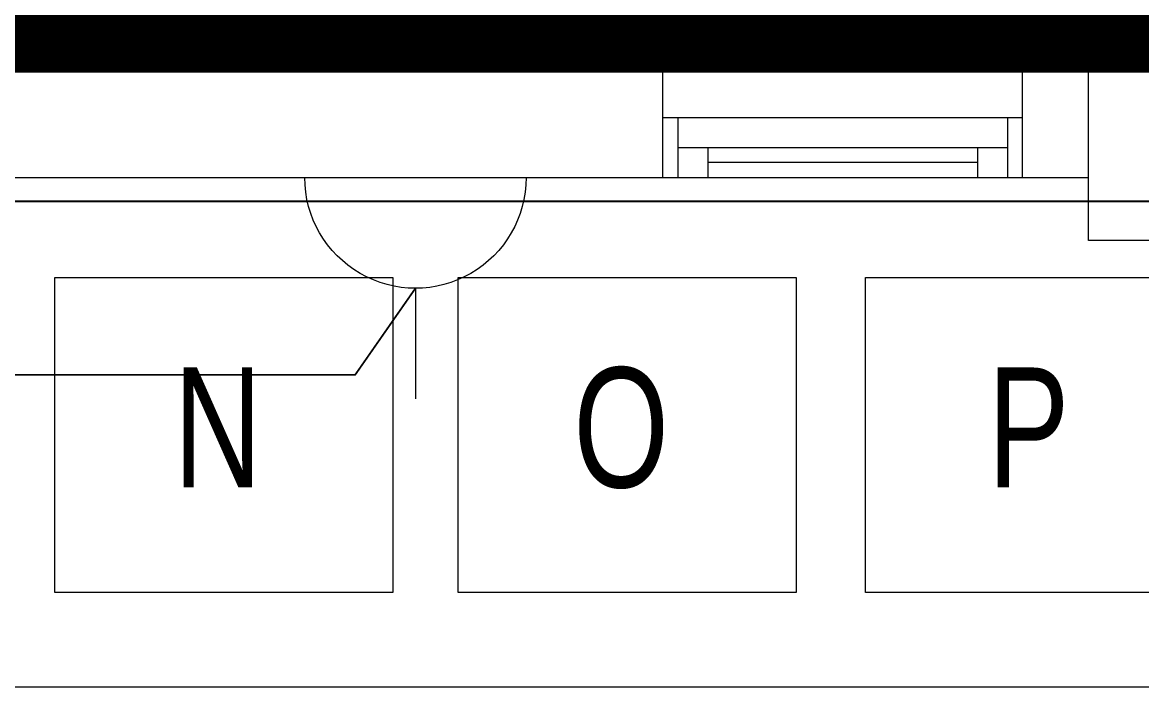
# Model space of a CAD drawing. Header units: metres. Extents: x 75097 to 220695, y -1557923 to -1361206.
# Drawn here: x 200570 to 202437, y -1456067 to -1454939 of the extents above; entities that cross this region are included whole.
import ezdxf

# ---------------------------------------------------------------- set-up
doc = ezdxf.new("R2010")
doc.units = ezdxf.units.M
doc.linetypes.add('DASHED2', pattern=[0.375, 0.25, -0.125])
doc.layers.get('0').update_dxf_attribs({"lineweight": 0})
for name, color, linetype, lineweight in [('A-100 - Copy$0$Aluminum', 8, 'Continuous', 0), ('A-100 - Copy$0$Medical Equipment and Furniture', 8, 'Continuous', 0), ('A-100 - Copy$0$Proj', 8, 'Continuous', 0), ('A-100 - Copy$0$Structure', 8, 'Continuous', 9), ('A-100 - Copy$0$Walls', 8, 'Continuous', 0)]:
    doc.layers.add(name, color=color, linetype=linetype, lineweight=lineweight)
doc.layers.add('A-100 - Copy$0$axes', color=8, linetype='Continuous')
doc.layers.add('E-POWR', color=7, linetype='Continuous', lineweight=9, true_color=0x4e7e3e)
doc.styles.add('A-100 - Copy$0$X3G_ENTITY_2587EA', font='swisscl.ttf', dxfattribs={"height": 200})

# ---------------------------------------------------------------- blocks, each defined once
blk = doc.blocks.new('A-100 - Copy')
at = {"layer": 'A-100 - Copy$0$Aluminum'}
for p, q in [((201638.3, -1455097.7, 0), (202238.3, -1455097.7, 0)), ((201663.3, -1455097.7, 0), (201663.3, -1455197.7, 0)), ((202213.3, -1455097.7, 0), (202213.3, -1455197.7, 0)), ((201663.3, -1455147.7, 0), (202213.3, -1455147.7, 0)), ((201713.3, -1455147.7, 0), (201713.3, -1455197.7, 0)), ((202163.3, -1455147.7, 0), (202163.3, -1455197.7, 0)), ((202163.3, -1455172.7, 0), (201713.3, -1455172.7, 0))]:
    blk.add_line(p, q, dxfattribs=at)
at = {"layer": 'A-100 - Copy$0$axes'}
blk.add_line((215795, -1455237.7, 2.4), (83877.8, -1455237.7, 2.4), dxfattribs=at)
at = {"layer": 'A-100 - Copy$0$Medical Equipment and Furniture', "elevation": 0}
blk.add_lwpolyline([(202688.3, -1455457.7), (202688.3, -1456047.7), (200288.3, -1456047.7), (200288.3, -1455197.7), (202248.3, -1455197.7)], dxfattribs=at)
at = {"layer": 'A-100 - Copy$0$Medical Equipment and Furniture'}
for points in [[(200624.1, -1455364.1), (201187.9, -1455364.1), (201187.9, -1455889.4), (200624.1, -1455889.4)], [(201297.1, -1455364.1), (201860.8, -1455364.1), (201860.8, -1455889.4), (201297.1, -1455889.4)], [(201976.6, -1455364.1), (202540.4, -1455364.1), (202540.4, -1455889.4), (201976.6, -1455889.4)]]:
    blk.add_lwpolyline(points, close=True, dxfattribs=at)
at = {"layer": 'A-100 - Copy$0$Proj'}
blk.add_line((201638.3, -1454972.7, 0), (202238.3, -1454972.7, 0), dxfattribs=at)
at = {"layer": 'A-100 - Copy$0$Structure', "elevation": 0}
blk.add_lwpolyline([(202348.3, -1454972.7), (202678.3, -1454972.7), (202678.3, -1455302.7), (202348.3, -1455302.7)], close=True, dxfattribs=at)
at = {"layer": 'A-100 - Copy$0$Walls'}
for p, q in [((199663.3, -1454972.7, 0), (201638.3, -1454972.7, 0)), ((201638.3, -1455197.7, 0), (201638.3, -1454972.7, 0)), ((202238.3, -1454972.7, 0), (202348.3, -1454972.7, 0)), ((202238.3, -1455197.7, 0), (202238.3, -1454972.7, 0)), ((199663.3, -1455197.7, 0), (201638.3, -1455197.7, 0)), ((202238.3, -1455197.7, 0), (202348.3, -1455197.7, 0))]:
    blk.add_line(p, q, dxfattribs=at)
at = {"layer": 'A-100 - Copy$0$Medical Equipment and Furniture', "char_height": 200, "attachment_point": 2, "style": 'A-100 - Copy$0$X3G_ENTITY_2587EA'}
for s, insert in [('N', (200896, -1455514.4)), ('O', (201568.9, -1455514.4)), ('P', (202248.4, -1455514.4))]:
    blk.add_mtext(s, dxfattribs=dict(at, insert=insert))
blk = doc.blocks.new('NORMAL SOCKET')
at = {"layer": 'E-POWR'}
for p, q in [((0, 307.7), (0, 615.4)), ((-307.7, 0), (307.7, 0))]:
    blk.add_line(p, q, dxfattribs=at)
blk.add_ellipse((0, 0), major_axis=(32.8, 305.9), ratio=1, start_param=4.81904, end_param=7.960633, dxfattribs=at)

msp = doc.modelspace()

# ---------------------------------------------------------------- linework, layer by layer
at = {"layer": 'E-POWR', "color": 240, "linetype": 'DASHED2', "ltscale": 500, "true_color": 0xf10e52, "const_width": 100, "elevation": 0}
msp.add_lwpolyline([(159393.3, -1448612.7), (159393.3, -1454972.7), (147820.4, -1454991.2), (147948, -1460991.2), (148420.5, -1460972.7), (148420.5, -1466760.4), (151756.7, -1466760.4), (151498.3, -1475532.7), (159048.3, -1475532.7), (159048.3, -1476893.7), (174041.3, -1476822.7), (174041.3, -1469902.7), (209947.3, -1469902.7), (209947.3, -1454972.7), (173995.3, -1454972.7), (173978.3, -1451323.8), (179573.3, -1451323.8), (179573.3, -1448020.8), (173978.3, -1448045.7)], dxfattribs=at)

# ---------------------------------------------------------------- next in the draw order: block references
msp.add_blockref('A-100 - Copy', (0, 0))

# ---------------------------------------------------------------- next in the draw order: linework, layer by layer
at = {"layer": 'E-POWR', "const_width": 3}
msp.add_lwpolyline([(201225.7, -1455382.3), (201125, -1455526.8), (199785.2, -1455526.8), (199785.2, -1457133.1), (199722.9, -1457350.5), (199681, -1457113), (199250.2, -1457113), (199203.7, -1457350.5), (199203.7, -1457114.3), (197534.4, -1457114.3), (197534.4, -1455501), (197325.9, -1455501), (197236.9, -1455382.3), (197174.4, -1455499.3), (195664, -1455499.3), (195664, -1456640.2), (195572.9, -1456802.8), (195647.3, -1456913.8), (195647.3, -1460089.9), (195572.9, -1460237.1)], dxfattribs=at)

# ---------------------------------------------------------------- next in the draw order: block references
at = {"layer": 'E-POWR', "color": 85, "xscale": -0.6, "yscale": 0.6, "zscale": 0.6, "rotation": 180}
msp.add_blockref('NORMAL SOCKET', (201225.7, -1455197.7, 0), dxfattribs=at)

doc.saveas('drawing.dxf')
